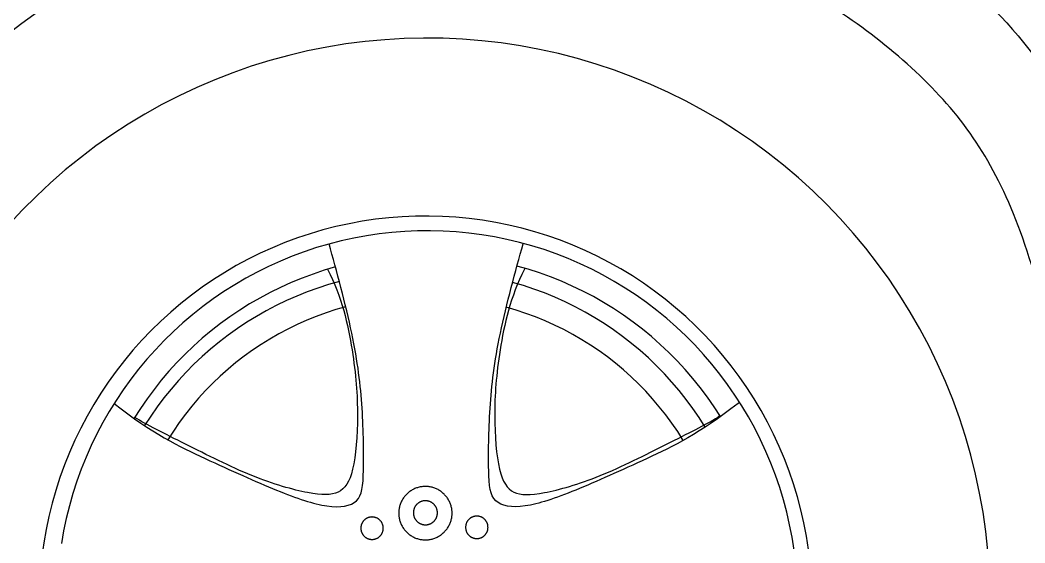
# Model space of a CAD drawing. Header units: millimetres. Extents: x -13123 to 16075, y -1 to 10560.
# Drawn here: x 1096 to 1760, y 410 to 756 of the extents above; entities that cross this region are included whole.
import ezdxf

# ---------------------------------------------------------------- set-up
doc = ezdxf.new("R2010")
doc.units = ezdxf.units.MM
doc.header["$MEASUREMENT"] = 0
doc.layers.add('inner', color=180, linetype='Continuous')
doc.layers.add('outer', color=200, linetype='Continuous')

msp = doc.modelspace()

# ---------------------------------------------------------------- linework, layer by layer
at = {"layer": 'inner'}
for points in [[(1735.76, 405.12), (1734.38, 417.91), (1732.57, 430.65), (1730.32, 443.31), (1727.63, 455.89), (1724.5, 468.38), (1720.95, 480.74), (1716.97, 492.98), (1712.57, 505.07), (1707.75, 517), (1702.53, 528.75), (1696.9, 540.32), (1690.87, 551.69), (1684.45, 562.84), (1677.66, 573.76), (1670.48, 584.45), (1662.95, 594.87), (1655.05, 605.03), (1646.81, 614.91), (1638.24, 624.51), (1629.33, 633.79), (1620.11, 642.77), (1610.59, 651.42), (1600.77, 659.73), (1590.67, 667.7), (1580.3, 675.32), (1569.68, 682.57), (1558.81, 689.45), (1547.7, 695.96), (1536.38, 702.07), (1524.86, 707.79), (1513.14, 713.1), (1501.25, 718.01), (1489.19, 722.5), (1476.99, 726.58), (1464.65, 730.22), (1452.19, 733.44), (1439.63, 736.23), (1426.98, 738.58), (1414.26, 740.49), (1401.48, 741.96), (1388.65, 742.99), (1375.8, 743.57), (1362.94, 743.71), (1350.07, 743.41), (1337.23, 742.65), (1324.42, 741.46), (1311.66, 739.82), (1298.96, 737.74), (1286.34, 735.23), (1273.82, 732.27), (1261.41, 728.89), (1249.12, 725.08), (1236.97, 720.85), (1224.97, 716.2), (1213.15, 711.13), (1201.5, 705.66), (1190.05, 699.8), (1178.81, 693.53), (1167.79, 686.89), (1157.01, 679.87), (1146.48, 672.47), (1136.22, 664.72), (1126.22, 656.62), (1116.51, 648.17), (1107.1, 639.4), (1098, 630.31), (1089.22, 620.9)], [(1617.3, 406.16), (1615.92, 414.92), (1614.24, 423.63), (1612.25, 432.27), (1609.97, 440.84), (1607.39, 449.32), (1604.52, 457.71), (1601.36, 465.99), (1597.91, 474.16), (1594.19, 482.2), (1590.18, 490.11), (1585.9, 497.88), (1581.36, 505.49), (1576.56, 512.94), (1571.5, 520.22), (1566.18, 527.32), (1560.63, 534.24), (1554.84, 540.95), (1548.82, 547.46), (1542.58, 553.75), (1536.12, 559.83), (1529.46, 565.68), (1522.6, 571.29), (1515.54, 576.66), (1508.31, 581.79), (1500.9, 586.66), (1493.32, 591.27), (1485.6, 595.61), (1477.72, 599.68), (1469.71, 603.48), (1461.57, 607), (1453.31, 610.23), (1444.95, 613.17), (1436.49, 615.83), (1427.94, 618.18), (1419.32, 620.24), (1410.63, 622), (1401.88, 623.45), (1393.09, 624.61), (1384.27, 625.45), (1375.42, 625.99), (1366.56, 626.22), (1357.69, 626.14), (1348.83, 625.76), (1339.99, 625.07), (1331.18, 624.07), (1322.41, 622.76), (1313.69, 621.16), (1305.04, 619.25), (1296.45, 617.04), (1287.94, 614.54), (1279.53, 611.74), (1271.22, 608.65), (1263.02, 605.28), (1254.95, 601.62), (1247, 597.68), (1239.2, 593.47), (1231.55, 589), (1224.05, 584.26), (1216.73, 579.26), (1209.58, 574.01), (1202.63, 568.52), (1195.86, 562.78), (1189.3, 556.82), (1182.95, 550.63), (1176.82, 544.23), (1170.91, 537.62), (1165.24, 530.8), (1159.81, 523.8), (1154.62, 516.61), (1149.69, 509.24), (1145.01, 501.71), (1140.6, 494.02), (1136.46, 486.18), (1132.59, 478.2), (1129, 470.09), (1125.7, 461.86), (1122.68, 453.53), (1119.96, 445.09), (1117.53, 436.56), (1115.4, 427.96), (1113.56, 419.28), (1112.03, 410.55), (1110.8, 401.77)], [(1607.71, 405.72), (1606.39, 414.11), (1604.78, 422.45), (1602.87, 430.72), (1600.69, 438.93), (1598.22, 447.06), (1595.47, 455.09), (1592.44, 463.03), (1589.14, 470.86), (1585.57, 478.56), (1581.73, 486.14), (1577.63, 493.58), (1573.28, 500.87), (1568.68, 508.01), (1563.83, 514.99), (1558.74, 521.79), (1553.42, 528.41), (1547.88, 534.84), (1542.11, 541.08), (1536.13, 547.11), (1529.94, 552.93), (1523.56, 558.53), (1516.99, 563.91), (1510.23, 569.05), (1503.3, 573.96), (1496.2, 578.63), (1488.94, 583.04), (1481.54, 587.21), (1474, 591.11), (1466.32, 594.74), (1458.52, 598.11), (1450.61, 601.21), (1442.6, 604.03), (1434.5, 606.57), (1426.31, 608.83), (1418.05, 610.8), (1409.72, 612.48), (1401.34, 613.88), (1392.92, 614.98), (1384.47, 615.79), (1375.99, 616.31), (1367.5, 616.53), (1359.01, 616.45), (1350.52, 616.09), (1342.05, 615.42), (1333.61, 614.47), (1325.21, 613.22), (1316.86, 611.68), (1308.56, 609.85), (1300.34, 607.74), (1292.19, 605.34), (1284.13, 602.66), (1276.17, 599.7), (1268.32, 596.46), (1260.58, 592.96), (1252.97, 589.19), (1245.49, 585.16), (1238.16, 580.87), (1230.98, 576.33), (1223.97, 571.54), (1217.12, 566.51), (1210.46, 561.25), (1203.98, 555.76), (1197.69, 550.04), (1191.61, 544.12), (1185.73, 537.98), (1180.07, 531.65), (1174.64, 525.12), (1169.44, 518.41), (1164.47, 511.52), (1159.74, 504.46), (1155.26, 497.25), (1151.04, 489.88), (1147.07, 482.37), (1143.37, 474.72), (1139.93, 466.96), (1136.76, 459.07), (1133.87, 451.09), (1131.26, 443.01), (1128.93, 434.84), (1126.89, 426.59), (1125.13, 418.28), (1123.67, 409.92)], [(1428.69, 607.78), (1428.8, 608.17)], [(1428.69, 607.78), (1428.8, 608.17)], [(1304.71, 592.59), (1297.28, 590.4), (1289.94, 587.95), (1282.68, 585.25), (1275.52, 582.31), (1268.46, 579.13), (1261.52, 575.71), (1254.69, 572.06), (1247.99, 568.17), (1241.43, 564.07), (1235.01, 559.74), (1228.74, 555.2), (1222.63, 550.44), (1216.68, 545.48), (1210.91, 540.33), (1205.31, 534.98), (1199.9, 529.44), (1194.68, 523.72), (1189.65, 517.83), (1184.83, 511.78), (1180.22, 505.56), (1175.82, 499.19), (1171.64, 492.67)], [(1559.15, 493.81), (1554.91, 500.33), (1550.44, 506.71), (1545.77, 512.93), (1540.88, 518.99), (1535.79, 524.88), (1530.51, 530.59), (1525.03, 536.12), (1519.36, 541.45), (1513.52, 546.59), (1507.5, 551.53), (1501.32, 556.26), (1494.99, 560.78), (1488.5, 565.08), (1481.87, 569.15), (1475.1, 573), (1468.21, 576.61), (1461.19, 579.99), (1454.07, 583.12), (1446.84, 586.01), (1439.52, 588.65), (1432.12, 591.04), (1424.63, 593.18)], [(1429.64, 591.06), (1430.08, 591.65)], [(1307.29, 582.97), (1300.13, 580.92), (1293.04, 578.64), (1286.04, 576.11), (1279.13, 573.35), (1272.31, 570.35), (1265.6, 567.12), (1259.01, 563.67), (1252.53, 559.99), (1246.19, 556.09), (1239.98, 551.98), (1233.92, 547.66), (1228.01, 543.13), (1222.25, 538.41), (1216.66, 533.49), (1211.25, 528.39), (1206.01, 523.1), (1200.95, 517.64), (1196.08, 512), (1191.41, 506.21), (1186.93, 500.25), (1182.67, 494.15), (1178.61, 487.91)], [(1549.08, 486.93), (1545.08, 493.17), (1540.87, 499.26), (1536.46, 505.2), (1531.84, 510.99), (1527.03, 516.63), (1522.04, 522.09), (1516.86, 527.39), (1511.5, 532.5), (1505.98, 537.43), (1500.29, 542.17), (1494.44, 546.71), (1488.44, 551.05), (1482.3, 555.19), (1476.02, 559.11), (1469.61, 562.82), (1463.08, 566.31), (1456.43, 569.58), (1449.68, 572.62), (1442.83, 575.43), (1435.88, 578), (1428.86, 580.34), (1421.75, 582.43)], [(1311.52, 566.32), (1304.96, 564.42), (1298.47, 562.29), (1292.06, 559.94), (1285.73, 557.37), (1279.5, 554.59), (1273.36, 551.6), (1267.33, 548.4), (1261.41, 544.99), (1255.61, 541.39), (1249.94, 537.59), (1244.4, 533.6), (1239, 529.42), (1233.74, 525.06), (1228.64, 520.52), (1223.69, 515.81), (1218.91, 510.94), (1214.3, 505.9), (1209.86, 500.71), (1205.6, 495.38), (1201.53, 489.9), (1197.64, 484.28), (1193.95, 478.54)], [(1534.49, 478.12), (1530.83, 483.86), (1526.97, 489.47), (1522.92, 494.94), (1518.69, 500.27), (1514.28, 505.46), (1509.7, 510.49), (1504.95, 515.36), (1500.04, 520.07), (1494.96, 524.61), (1489.74, 528.98), (1484.37, 533.16), (1478.87, 537.16), (1473.22, 540.97), (1467.46, 544.58), (1461.57, 548), (1455.57, 551.22), (1449.47, 554.22), (1443.26, 557.02), (1436.97, 559.61), (1430.59, 561.98), (1424.13, 564.13), (1417.6, 566.07)], [(1571.69, 503.41), (1570.71, 502.47)], [(1571.69, 503.41), (1570.71, 502.47)], [(1557.16, 493.28), (1558.61, 494.66)], [(1557.16, 493.28), (1558.61, 494.66)]]:
    msp.add_lwpolyline(points, dxfattribs=at)
for points in [[(1381.76, 430.05), (1381.75, 430.66), (1381.72, 431.27), (1381.67, 431.88), (1381.59, 432.49), (1381.5, 433.1), (1381.38, 433.7), (1381.24, 434.29), (1381.09, 434.88), (1380.91, 435.47), (1380.71, 436.05), (1380.49, 436.62), (1380.25, 437.18), (1380, 437.74), (1379.72, 438.29), (1379.43, 438.82), (1379.11, 439.35), (1378.78, 439.86), (1378.43, 440.36), (1378.06, 440.85), (1377.68, 441.33), (1377.28, 441.79), (1376.87, 442.24), (1376.44, 442.68), (1375.99, 443.1), (1375.53, 443.5), (1375.06, 443.89), (1374.57, 444.26), (1374.07, 444.61), (1373.56, 444.95), (1373.04, 445.27), (1372.5, 445.57), (1371.96, 445.85), (1371.41, 446.11), (1370.84, 446.35), (1370.27, 446.58), (1369.7, 446.78), (1369.11, 446.96), (1368.52, 447.12), (1367.93, 447.27), (1367.33, 447.39), (1366.73, 447.49), (1366.12, 447.57), (1365.51, 447.63), (1364.9, 447.66), (1364.29, 447.68), (1363.67, 447.67), (1363.06, 447.65), (1362.45, 447.6), (1361.85, 447.53), (1361.24, 447.44), (1360.64, 447.33), (1360.04, 447.2), (1359.45, 447.05), (1358.86, 446.87), (1358.28, 446.68), (1357.71, 446.47), (1357.14, 446.23), (1356.58, 445.98), (1356.04, 445.71), (1355.5, 445.42), (1354.97, 445.11), (1354.45, 444.78), (1353.95, 444.44), (1353.45, 444.08), (1352.97, 443.7), (1352.51, 443.3), (1352.05, 442.89), (1351.61, 442.46), (1351.19, 442.02), (1350.78, 441.56), (1350.39, 441.09), (1350.02, 440.61), (1349.66, 440.11), (1349.32, 439.61), (1349, 439.09), (1348.69, 438.55), (1348.41, 438.01), (1348.14, 437.46), (1347.89, 436.9), (1347.66, 436.34), (1347.46, 435.76), (1347.27, 435.18), (1347.1, 434.59), (1346.95, 434), (1346.83, 433.4), (1346.72, 432.79), (1346.64, 432.19), (1346.57, 431.58), (1346.53, 430.97), (1346.51, 430.36), (1346.51, 429.75), (1346.53, 429.13), (1346.57, 428.52), (1346.64, 427.92), (1346.72, 427.31), (1346.83, 426.71), (1346.95, 426.11), (1347.1, 425.51), (1347.27, 424.93), (1347.46, 424.34), (1347.66, 423.77), (1347.89, 423.2), (1348.14, 422.64), (1348.41, 422.09), (1348.69, 421.55), (1349, 421.02), (1349.32, 420.5), (1349.66, 419.99), (1350.02, 419.49), (1350.39, 419.01), (1350.78, 418.54), (1351.19, 418.08), (1351.61, 417.64), (1352.05, 417.21), (1352.51, 416.8), (1352.97, 416.41), (1353.45, 416.03), (1353.95, 415.67), (1354.45, 415.32), (1354.97, 414.99), (1355.5, 414.68), (1356.04, 414.39), (1356.58, 414.12), (1357.14, 413.87), (1357.71, 413.64), (1358.28, 413.42), (1358.86, 413.23), (1359.45, 413.06), (1360.04, 412.91), (1360.64, 412.77), (1361.24, 412.66), (1361.85, 412.57), (1362.45, 412.5), (1363.06, 412.46), (1363.67, 412.43), (1364.29, 412.42), (1364.9, 412.44), (1365.51, 412.48), (1366.12, 412.54), (1366.73, 412.62), (1367.33, 412.72), (1367.93, 412.84), (1368.52, 412.98), (1369.11, 413.14), (1369.7, 413.32), (1370.27, 413.53), (1370.84, 413.75), (1371.41, 413.99), (1371.96, 414.26), (1372.5, 414.54), (1373.04, 414.84), (1373.56, 415.15), (1374.07, 415.49), (1374.57, 415.84), (1375.06, 416.22), (1375.53, 416.6), (1375.99, 417.01), (1376.44, 417.43), (1376.87, 417.86), (1377.28, 418.31), (1377.68, 418.77), (1378.06, 419.25), (1378.43, 419.74), (1378.78, 420.24), (1379.11, 420.76), (1379.43, 421.28), (1379.72, 421.82), (1380, 422.36), (1380.25, 422.92), (1380.49, 423.48), (1380.71, 424.05), (1380.91, 424.63), (1381.09, 425.22), (1381.24, 425.81), (1381.38, 426.41), (1381.5, 427.01), (1381.59, 427.61), (1381.67, 428.22), (1381.72, 428.83), (1381.75, 429.44)], [(1372.08, 430.3), (1372.08, 430.58), (1372.06, 430.85), (1372.04, 431.13), (1372, 431.4), (1371.96, 431.67), (1371.91, 431.94), (1371.85, 432.21), (1371.78, 432.48), (1371.7, 432.74), (1371.61, 433), (1371.51, 433.26), (1371.4, 433.52), (1371.28, 433.77), (1371.16, 434.01), (1371.03, 434.25), (1370.89, 434.49), (1370.74, 434.72), (1370.58, 434.95), (1370.41, 435.17), (1370.24, 435.38), (1370.06, 435.59), (1369.87, 435.8), (1369.68, 435.99), (1369.48, 436.18), (1369.27, 436.36), (1369.06, 436.54), (1368.84, 436.7), (1368.61, 436.86), (1368.38, 437.02), (1368.15, 437.16), (1367.91, 437.29), (1367.66, 437.42), (1367.41, 437.54), (1367.16, 437.65), (1366.9, 437.75), (1366.64, 437.84), (1366.38, 437.92), (1366.11, 438), (1365.84, 438.06), (1365.57, 438.11), (1365.3, 438.16), (1365.03, 438.2), (1364.75, 438.22), (1364.48, 438.24), (1364.2, 438.25), (1363.93, 438.24), (1363.65, 438.23), (1363.38, 438.21), (1363.1, 438.18), (1362.83, 438.14), (1362.56, 438.09), (1362.29, 438.03), (1362.02, 437.96), (1361.76, 437.88), (1361.5, 437.8), (1361.24, 437.7), (1360.98, 437.59), (1360.73, 437.48), (1360.48, 437.36), (1360.24, 437.23), (1360, 437.09), (1359.77, 436.94), (1359.54, 436.79), (1359.32, 436.62), (1359.1, 436.45), (1358.89, 436.27), (1358.69, 436.09), (1358.49, 435.89), (1358.3, 435.7), (1358.12, 435.49), (1357.94, 435.28), (1357.77, 435.06), (1357.61, 434.84), (1357.46, 434.61), (1357.31, 434.37), (1357.17, 434.13), (1357.04, 433.89), (1356.92, 433.64), (1356.81, 433.39), (1356.71, 433.13), (1356.62, 432.87), (1356.53, 432.61), (1356.46, 432.35), (1356.39, 432.08), (1356.33, 431.81), (1356.28, 431.54), (1356.25, 431.26), (1356.22, 430.99), (1356.2, 430.71), (1356.19, 430.44), (1356.19, 430.16), (1356.2, 429.89), (1356.22, 429.61), (1356.25, 429.34), (1356.28, 429.06), (1356.33, 428.79), (1356.39, 428.52), (1356.46, 428.25), (1356.53, 427.99), (1356.62, 427.73), (1356.71, 427.47), (1356.81, 427.21), (1356.92, 426.96), (1357.04, 426.71), (1357.17, 426.47), (1357.31, 426.23), (1357.46, 425.99), (1357.61, 425.76), (1357.77, 425.54), (1357.94, 425.32), (1358.12, 425.11), (1358.3, 424.9), (1358.49, 424.71), (1358.69, 424.51), (1358.89, 424.33), (1359.1, 424.15), (1359.32, 423.98), (1359.54, 423.81), (1359.77, 423.66), (1360, 423.51), (1360.24, 423.37), (1360.48, 423.24), (1360.73, 423.12), (1360.98, 423.01), (1361.24, 422.9), (1361.5, 422.8), (1361.76, 422.72), (1362.02, 422.64), (1362.29, 422.57), (1362.56, 422.51), (1362.83, 422.46), (1363.1, 422.42), (1363.38, 422.39), (1363.65, 422.37), (1363.93, 422.36), (1364.2, 422.35), (1364.48, 422.36), (1364.75, 422.38), (1365.03, 422.4), (1365.3, 422.44), (1365.57, 422.49), (1365.84, 422.54), (1366.11, 422.6), (1366.38, 422.68), (1366.64, 422.76), (1366.9, 422.85), (1367.16, 422.95), (1367.41, 423.06), (1367.66, 423.18), (1367.91, 423.31), (1368.15, 423.44), (1368.38, 423.58), (1368.61, 423.74), (1368.84, 423.9), (1369.06, 424.06), (1369.27, 424.24), (1369.48, 424.42), (1369.68, 424.61), (1369.87, 424.8), (1370.06, 425.01), (1370.24, 425.22), (1370.41, 425.43), (1370.58, 425.65), (1370.74, 425.88), (1370.89, 426.11), (1371.03, 426.35), (1371.16, 426.59), (1371.28, 426.83), (1371.4, 427.08), (1371.51, 427.34), (1371.61, 427.6), (1371.7, 427.86), (1371.78, 428.12), (1371.85, 428.39), (1371.91, 428.66), (1371.96, 428.93), (1372, 429.2), (1372.04, 429.47), (1372.06, 429.75), (1372.08, 430.02)], [(1336.29, 420.12), (1336.29, 420.38), (1336.28, 420.64), (1336.25, 420.89), (1336.22, 421.15), (1336.18, 421.4), (1336.13, 421.65), (1336.08, 421.91), (1336.01, 422.15), (1335.93, 422.4), (1335.85, 422.64), (1335.76, 422.88), (1335.66, 423.12), (1335.55, 423.35), (1335.44, 423.58), (1335.31, 423.81), (1335.18, 424.03), (1335.04, 424.24), (1334.89, 424.46), (1334.74, 424.66), (1334.58, 424.86), (1334.41, 425.06), (1334.24, 425.24), (1334.06, 425.43), (1333.87, 425.6), (1333.68, 425.77), (1333.48, 425.94), (1333.27, 426.09), (1333.06, 426.24), (1332.85, 426.38), (1332.63, 426.51), (1332.4, 426.64), (1332.18, 426.76), (1331.94, 426.87), (1331.71, 426.97), (1331.47, 427.06), (1331.23, 427.15), (1330.98, 427.23), (1330.73, 427.29), (1330.48, 427.35), (1330.23, 427.41), (1329.98, 427.45), (1329.72, 427.48), (1329.47, 427.51), (1329.21, 427.52), (1328.95, 427.53), (1328.7, 427.53), (1328.44, 427.51), (1328.18, 427.49), (1327.93, 427.47), (1327.67, 427.43), (1327.42, 427.38), (1327.17, 427.33), (1326.92, 427.26), (1326.67, 427.19), (1326.43, 427.11), (1326.19, 427.02), (1325.95, 426.92), (1325.72, 426.81), (1325.49, 426.7), (1325.26, 426.58), (1325.04, 426.45), (1324.82, 426.31), (1324.61, 426.17), (1324.4, 426.01), (1324.2, 425.86), (1324, 425.69), (1323.81, 425.52), (1323.63, 425.34), (1323.45, 425.15), (1323.28, 424.96), (1323.12, 424.76), (1322.96, 424.56), (1322.81, 424.35), (1322.67, 424.14), (1322.53, 423.92), (1322.4, 423.7), (1322.28, 423.47), (1322.17, 423.24), (1322.07, 423), (1321.97, 422.76), (1321.88, 422.52), (1321.8, 422.28), (1321.73, 422.03), (1321.67, 421.78), (1321.62, 421.53), (1321.57, 421.28), (1321.54, 421.02), (1321.51, 420.77), (1321.49, 420.51), (1321.48, 420.25), (1321.48, 419.99), (1321.49, 419.74), (1321.51, 419.48), (1321.54, 419.23), (1321.57, 418.97), (1321.62, 418.72), (1321.67, 418.47), (1321.73, 418.22), (1321.8, 417.97), (1321.88, 417.73), (1321.97, 417.48), (1322.07, 417.25), (1322.17, 417.01), (1322.28, 416.78), (1322.4, 416.55), (1322.53, 416.33), (1322.67, 416.11), (1322.81, 415.9), (1322.96, 415.69), (1323.12, 415.49), (1323.28, 415.29), (1323.45, 415.1), (1323.63, 414.91), (1323.81, 414.73), (1324, 414.56), (1324.2, 414.39), (1324.4, 414.23), (1324.61, 414.08), (1324.82, 413.94), (1325.04, 413.8), (1325.26, 413.67), (1325.49, 413.55), (1325.72, 413.43), (1325.95, 413.33), (1326.19, 413.23), (1326.43, 413.14), (1326.67, 413.06), (1326.92, 412.99), (1327.17, 412.92), (1327.42, 412.87), (1327.67, 412.82), (1327.93, 412.78), (1328.18, 412.75), (1328.44, 412.73), (1328.7, 412.72), (1328.95, 412.72), (1329.21, 412.73), (1329.47, 412.74), (1329.72, 412.77), (1329.98, 412.8), (1330.23, 412.84), (1330.48, 412.89), (1330.73, 412.95), (1330.98, 413.02), (1331.23, 413.1), (1331.47, 413.18), (1331.71, 413.28), (1331.94, 413.38), (1332.18, 413.49), (1332.4, 413.61), (1332.63, 413.73), (1332.85, 413.87), (1333.06, 414.01), (1333.27, 414.16), (1333.48, 414.31), (1333.68, 414.47), (1333.87, 414.64), (1334.06, 414.82), (1334.24, 415), (1334.41, 415.19), (1334.58, 415.39), (1334.74, 415.59), (1334.89, 415.79), (1335.04, 416), (1335.18, 416.22), (1335.31, 416.44), (1335.44, 416.66), (1335.55, 416.89), (1335.66, 417.13), (1335.76, 417.36), (1335.85, 417.6), (1335.93, 417.85), (1336.01, 418.09), (1336.08, 418.34), (1336.13, 418.59), (1336.18, 418.84), (1336.22, 419.1), (1336.25, 419.35), (1336.28, 419.61), (1336.29, 419.87)], [(1405.51, 420.69), (1405.5, 420.95), (1405.49, 421.21), (1405.47, 421.46), (1405.44, 421.72), (1405.4, 421.97), (1405.35, 422.23), (1405.29, 422.48), (1405.22, 422.72), (1405.15, 422.97), (1405.07, 423.21), (1404.97, 423.45), (1404.87, 423.69), (1404.77, 423.92), (1404.65, 424.15), (1404.53, 424.38), (1404.39, 424.6), (1404.25, 424.82), (1404.11, 425.03), (1403.95, 425.23), (1403.79, 425.43), (1403.63, 425.63), (1403.45, 425.82), (1403.27, 426), (1403.08, 426.17), (1402.89, 426.34), (1402.69, 426.51), (1402.49, 426.66), (1402.28, 426.81), (1402.06, 426.95), (1401.84, 427.09), (1401.62, 427.21), (1401.39, 427.33), (1401.16, 427.44), (1400.92, 427.54), (1400.68, 427.64), (1400.44, 427.72), (1400.19, 427.8), (1399.95, 427.87), (1399.7, 427.93), (1399.44, 427.98), (1399.19, 428.02), (1398.94, 428.05), (1398.68, 428.08), (1398.42, 428.09), (1398.17, 428.1), (1397.91, 428.1), (1397.65, 428.09), (1397.4, 428.07), (1397.14, 428.04), (1396.89, 428), (1396.63, 427.95), (1396.38, 427.9), (1396.13, 427.83), (1395.89, 427.76), (1395.64, 427.68), (1395.4, 427.59), (1395.16, 427.49), (1394.93, 427.39), (1394.7, 427.27), (1394.47, 427.15), (1394.25, 427.02), (1394.04, 426.88), (1393.82, 426.74), (1393.62, 426.59), (1393.41, 426.43), (1393.22, 426.26), (1393.03, 426.09), (1392.84, 425.91), (1392.67, 425.72), (1392.49, 425.53), (1392.33, 425.33), (1392.17, 425.13), (1392.02, 424.92), (1391.88, 424.71), (1391.74, 424.49), (1391.62, 424.27), (1391.5, 424.04), (1391.38, 423.81), (1391.28, 423.57), (1391.18, 423.33), (1391.1, 423.09), (1391.02, 422.85), (1390.95, 422.6), (1390.89, 422.35), (1390.83, 422.1), (1390.79, 421.85), (1390.75, 421.59), (1390.73, 421.34), (1390.71, 421.08), (1390.7, 420.82), (1390.7, 420.57), (1390.71, 420.31), (1390.73, 420.05), (1390.75, 419.8), (1390.79, 419.54), (1390.83, 419.29), (1390.89, 419.04), (1390.95, 418.79), (1391.02, 418.54), (1391.1, 418.3), (1391.18, 418.06), (1391.28, 417.82), (1391.38, 417.58), (1391.5, 417.35), (1391.62, 417.12), (1391.74, 416.9), (1391.88, 416.68), (1392.02, 416.47), (1392.17, 416.26), (1392.33, 416.06), (1392.49, 415.86), (1392.67, 415.67), (1392.84, 415.48), (1393.03, 415.3), (1393.22, 415.13), (1393.41, 414.96), (1393.62, 414.8), (1393.82, 414.65), (1394.04, 414.51), (1394.25, 414.37), (1394.47, 414.24), (1394.7, 414.12), (1394.93, 414), (1395.16, 413.9), (1395.4, 413.8), (1395.64, 413.71), (1395.89, 413.63), (1396.13, 413.56), (1396.38, 413.49), (1396.63, 413.44), (1396.89, 413.39), (1397.14, 413.35), (1397.4, 413.32), (1397.65, 413.3), (1397.91, 413.29), (1398.17, 413.29), (1398.42, 413.3), (1398.68, 413.31), (1398.94, 413.34), (1399.19, 413.37), (1399.44, 413.41), (1399.7, 413.46), (1399.95, 413.52), (1400.19, 413.59), (1400.44, 413.67), (1400.68, 413.75), (1400.92, 413.85), (1401.16, 413.95), (1401.39, 414.06), (1401.62, 414.18), (1401.84, 414.3), (1402.06, 414.44), (1402.28, 414.58), (1402.49, 414.73), (1402.69, 414.88), (1402.89, 415.05), (1403.08, 415.21), (1403.27, 415.39), (1403.45, 415.57), (1403.63, 415.76), (1403.79, 415.96), (1403.95, 416.16), (1404.11, 416.36), (1404.25, 416.57), (1404.39, 416.79), (1404.53, 417.01), (1404.65, 417.24), (1404.77, 417.47), (1404.87, 417.7), (1404.97, 417.94), (1405.07, 418.18), (1405.15, 418.42), (1405.22, 418.66), (1405.29, 418.91), (1405.35, 419.16), (1405.4, 419.42), (1405.44, 419.67), (1405.47, 419.93), (1405.49, 420.18), (1405.5, 420.44)]]:
    msp.add_lwpolyline(points, close=True, dxfattribs=at)
for points, knots in [([(555.3, 691.55), (579.29, 691.84), (584, 684.24), (591.96, 649.87), (611.85, 589.82), (620.54, 554.73), (635.37, 546.41), (677.33, 542.07), (720.75, 540.62), (748.96, 537.72), (772.48, 529.77), (776.46, 513.85), (779.35, 490.33), (778.99, 453.43), (781.52, 451.26), (788.76, 450.18), (855.69, 453.07), (866.9, 463.56), (870.88, 477.67), (879.56, 516.02), (889.33, 569.2), (913.41, 632.53), (956.29, 706.05), (1014.84, 772.76), (1080.19, 817), (1150.98, 851.04), (1248.33, 879.63), (1324.57, 885.76), (1435.73, 890.07), (1562.31, 872.43), (1656.73, 830.93), (1741.8, 767.64), (1792.64, 697.09), (1832.07, 609.94), (1869.42, 470.91), (1886.02, 399.31), (1899.51, 381.68), (1921.3, 374.41), (1969.03, 382.71), (2033.14, 393.33), (2362.58, 400.05), (2856.74, 411.81), (3170.22, 419.38), (3550.08, 426.1), (3712.66, 422.65), (3769.46, 422.65), (3787.1, 440.29), (3814.67, 516.94), (3842.24, 606.26), (3883.33, 702.39), (3965.29, 784.35), (4068.01, 843.49), (4182.14, 873.58), (4276.56, 883.96), (4386.54, 879.81), (4492.37, 866.32), (4607.53, 822.74), (4674.97, 771.9), (4732.04, 700.31), (4757.98, 641.17), (4779.77, 582.03), (4785.99, 536.38), (4797.4, 516.67), (4812.97, 506.29), (4844.09, 503.18), (4931.48, 522.45), (4954.7, 541.21), (4981.06, 583.64), (5002.49, 622.94), (5034.65, 665.82), (5089.59, 689.49), (5141.84, 702), (5184.72, 704.68), (5207.05, 695.3), (5227.59, 678.77), (5243.67, 652.87), (5253.26, 635.54), (5261.08, 632.35), (5264.23, 631.71)], [0, 0, 0, 0, 1, 2, 3, 4, 5, 6, 7, 8, 9, 10, 11, 12, 13, 14, 15, 16, 17, 18, 19, 20, 21, 22, 23, 24, 25, 26, 27, 28, 29, 30, 31, 32, 33, 34, 35, 36, 37, 38, 39, 40, 41, 42, 43, 44, 45, 46, 47, 48, 49, 50, 51, 52, 53, 54, 55, 56, 57, 58, 59, 60, 61, 62, 63, 64, 65, 66, 67, 68, 69, 70, 71, 72, 73, 74, 75, 75.475794, 75.475794, 75.475794, 75.475794]), ([(1807.08, 276.63), (1806.8, 282.8), (1805.75, 312.85), (1802.32, 432.89), (1764.5, 618.62), (1709.87, 711.06), (1603.14, 788.38), (1503.97, 825.36), (1377.91, 829.56), (1226.64, 819.48), (1128.31, 777.46), (1073.68, 736.28), (998.04, 664), (964.43, 593.41), (943.42, 524.49), (930.81, 444.65), (924.93, 337.92), (923.03, 299.38), (921.54, 287.2), (921.2, 285.01)], [129.626974, 129.626974, 129.626974, 129.626974, 130, 131, 132, 133, 134, 135, 136, 137, 138, 139, 140, 141, 142, 143, 144, 145, 145.255572, 145.255572, 145.255572, 145.255572]), ([(1299.53, 591.09), (1308.96, 573.11), (1317.17, 535.31), (1320.36, 494.23), (1316.96, 454.75), (1308.11, 441.82), (1289.73, 441.82), (1250.93, 452.71), (1203.96, 476.53), (1179.19, 488.82), (1172.13, 493.21), (1172.02, 493.28)], [0, 0, 0, 0, 1, 2, 3, 4, 5, 6, 7, 8, 8.016496, 8.016496, 8.016496, 8.016496]), ([(1299.53, 591.09), (1308.96, 573.11), (1317.17, 535.31), (1320.36, 494.23), (1316.96, 454.75), (1308.11, 441.82), (1289.73, 441.82), (1250.93, 452.71), (1203.96, 476.53), (1179.19, 488.82), (1172.13, 493.21), (1172.02, 493.28)], [0, 0, 0, 0, 1, 2, 3, 4, 5, 6, 7, 8, 8.016496, 8.016496, 8.016496, 8.016496]), ([(1429.65, 591.09), (1420.22, 573.11), (1412.01, 535.31), (1408.82, 494.23), (1412.22, 454.75), (1421.07, 441.82), (1439.45, 441.82), (1478.25, 452.71), (1525.22, 476.53), (1549.99, 488.82), (1557.05, 493.21), (1557.16, 493.28)], [0, 0, 0, 0, 1, 2, 3, 4, 5, 6, 7, 8, 8.016496, 8.016496, 8.016496, 8.016496]), ([(1429.65, 591.09), (1420.22, 573.11), (1412.01, 535.31), (1408.82, 494.23), (1412.22, 454.75), (1421.07, 441.82), (1439.45, 441.82), (1478.25, 452.71), (1525.22, 476.53), (1549.99, 488.82), (1557.05, 493.21), (1557.16, 493.28)], [0, 0, 0, 0, 1, 2, 3, 4, 5, 6, 7, 8, 8.016496, 8.016496, 8.016496, 8.016496])]:
    msp.add_open_spline(points, degree=3, knots=knots, dxfattribs=at)
for points in [[(1158.47, 502.47), (1183.81, 482.65), (1219.18, 465.56), (1268.55, 443.49), (1301.07, 432.33), (1321.72, 435.89), (1323.62, 453.93), (1323.14, 499.27), (1317.68, 545.08), (1305.34, 590.65), (1300.49, 607.78)], [(1158.47, 502.47), (1183.81, 482.65), (1219.18, 465.56), (1268.55, 443.49), (1301.07, 432.33), (1321.72, 435.89), (1323.62, 453.93), (1323.14, 499.27), (1317.68, 545.08), (1305.34, 590.65), (1300.49, 607.78)], [(1570.71, 502.47), (1545.37, 482.65), (1510, 465.56), (1460.63, 443.49), (1428.11, 432.33), (1407.46, 435.89), (1405.56, 453.93), (1406.04, 499.27), (1411.5, 545.08), (1423.84, 590.65), (1428.69, 607.78)], [(1570.71, 502.47), (1545.37, 482.65), (1510, 465.56), (1460.63, 443.49), (1428.11, 432.33), (1407.46, 435.89), (1405.56, 453.93), (1406.04, 499.27), (1411.5, 545.08), (1423.84, 590.65), (1428.69, 607.78)]]:
    msp.add_open_spline(points, degree=3, dxfattribs=at)
at = {"layer": 'outer'}
msp.add_rational_spline([(577.02, 736.56), (577.02, 736.56), (577.18, 736.32), (577.45, 735.91), (577.88, 735.34), (578.31, 734.77), (578.74, 734.2), (569.16, 725.06), (558.29, 712.81), (558.29, 695.58), (553.23, 687.62), (543.1, 685.81), (537.03, 675.1), (539.27, 649), (539.95, 640.16), (521.86, 633.72), (511.59, 622.55), (499.53, 610.49), (499.53, 596.65), (500.87, 567.62), (508.46, 504.19), (512.93, 467.57), (520.08, 442.11), (524.54, 439.88), (533.03, 437.65), (537.5, 442.56), (535.26, 466.68), (538.39, 487.67), (545.98, 501.07), (552.68, 500.62), (555.87, 499.64), (560.21, 481.19), (566.72, 447.19), (582.64, 387.86), (583.72, 375.56), (581.19, 374.83), (565.63, 373.75), (560.93, 367.96), (564.91, 354.57), (575.4, 342.27), (616.28, 321.65), (652.32, 314.93), (652.38, 314.84), (658.76, 305.24), (667.76, 284.98), (700.54, 267.33), (740.04, 257.24), (823.24, 258.08), (879.55, 253.04), (906.44, 256.4), (917.2, 269.47), (920.21, 278.63), (921.2, 285.01), (944.03, 300), (989.8, 300), (1000.94, 297.84), (1037.36, 118.52), (1178.41, 1.96), (1361.38, 0), (1544.35, -1.96), (1687.88, 111.54), (1728.14, 290.04), (1762.25, 288.01), (1788.56, 283.54), (1807.08, 276.63), (1807.54, 266.27), (1808.7, 254.01), (1813.58, 248.45), (1826.58, 249.02), (1889.34, 252.87), (2085.32, 269.52), (2272.34, 278.48), (2712.97, 282.33), (3192.04, 284.89), (3548.13, 279.77), (3827.21, 263.28), (3837.42, 263.28), (3841.15, 266.38), (3842.82, 278.23), (3843.14, 286.59), (3883.1, 294.55), (3912.56, 297.95), (3931.51, 296.8), (3970.7, 106.63), (4124.94, -11.32), (4318.73, 0.69), (4512.53, 12.7), (4651.02, 148.79), (4666.43, 342.34), (4714.54, 344.75), (4738.59, 342.85), (4738.58, 336.64), (4738.59, 334.09), (4738.82, 319.98), (4742.8, 315.01), (4755.05, 316.37), (4806.11, 322.5), (5061, 354.97), (5086.01, 356.31), (5100.31, 348.27), (5105.22, 342.01), (5135.59, 343.35), (5176.68, 344.69), (5240.99, 354.52), (5263.32, 356.75), (5282.53, 371.49), (5301.29, 399.63), (5306.2, 408.11), (5298.61, 408.11), (5287.44, 412.13), (5283.87, 428.21), (5313.79, 479.13), (5344.16, 535.4), (5365.6, 593.91), (5368.73, 618.92), (5363.37, 625.62), (5318.71, 629.2), (5280, 630.32), (5267.7, 631), (5264.23, 631.71), (5263.8, 641.02), (5264.26, 657.22), (5267.7, 694.69), (5274.82, 708.87), (5280.78, 810.84), (5280.78, 830.93), (5269.61, 848.8), (5261.58, 874.7), (5261.13, 907.31), (5254.43, 919.37), (5240.58, 938.13), (5237.4, 991.14), (5226.96, 1061.64), (5229.35, 1108.02), (5237.23, 1107.94), (5246.78, 1107.91), (5253.62, 1110.27), (5254.5, 1114.66), (5253.62, 1121.99), (5246, 1143.38), (5247.76, 1211.66), (5249.52, 1225.72), (5255.67, 1234.81), (5254.5, 1243.6), (5232.49, 1264.82), (5200.29, 1301.72), (5071.5, 1423.27), (4906.17, 1553.51), (4837.55, 1598.72), (4841.34, 1607.32), (4846.38, 1617.44), (4863.2, 1634.26), (4895.18, 1641.43), (4909.51, 1645.84), (4912.27, 1649.7), (4878.08, 1659.62), (4729.76, 1687.74), (4567.43, 1705.4), (4476.49, 1713.12), (4472.62, 1713.45), (4467.54, 1717.29), (4448.66, 1730.31), (4427.63, 1739.05), (4407.07, 1744.77), (4407, 1765.5), (4405.58, 1778.8), (4402.49, 1782.59), (4398.93, 1785.92), (4362.14, 1786.63), (4340.78, 1785.44), (4322.98, 1784.26), (4304.29, 1779.19), (4277.86, 1769.56), (4273.05, 1767.77), (4259.36, 1769), (4212.68, 1772.31), (4070.29, 1780.53), (3814.44, 1786.6), (3166.23, 1776.95), (2982.07, 1759.3), (2912.4, 1741.69), (2880.43, 1730.5), (2867.47, 1725.96), (2854.99, 1721.03), (2843.56, 1716.07), (2829.44, 1714.21), (2797.12, 1709.19), (2743.96, 1703.65), (2658.22, 1685.92), (2567.42, 1662.41), (2523.84, 1645.63), (2397.38, 1567.99), (2164.77, 1427.62), (1909.01, 1260.07), (1839.03, 1215.47), (1808.07, 1193.16), (1797.54, 1188.42), (1792.23, 1189.19), (1775.57, 1191.95), (1739.21, 1204.07), (1669.09, 1191.82), (1537.71, 1178.89), (1385.23, 1157.1), (1227.3, 1131.92), (1091.83, 1104.01), (977.47, 1082.22), (755.02, 1014.85), (675.52, 975.55), (639.79, 949.64), (631.3, 949.64), (622.81, 948.75), (620.51, 942.61), (618.92, 940.52), (617.4, 938.63), (607.11, 926.7), (588.39, 898.36), (580.83, 879.98), (574.81, 854.38), (570.69, 817.44), (568.73, 774.83), (569.19, 761.14), (570.01, 753.19), (572.65, 744.67), (575.36, 739.17), (576.7, 737.02), (577.02, 736.56)], [1, 1, 1, 1, 1, 1, 1, 1, 1, 1, 1, 1, 1, 1, 1, 1, 1, 1, 1, 1, 1, 1, 1, 1, 1, 1, 1, 1, 1, 1, 1, 1, 1, 1, 1, 1, 1, 1, 1, 1, 1, 1, 1, 1, 1, 1, 1, 1, 1, 1, 1, 1, 1, 1, 1, 1, 0.851775121752, 0.851775121752, 1, 0.851775121752, 0.851775121752, 1, 1, 1, 1, 1, 1, 1, 1, 1, 1, 1, 1, 1, 1, 1, 1, 1, 1, 1, 1, 1, 1, 0.836844261587, 0.836844261587, 1, 0.836844261587, 0.836844261587, 1, 1, 1, 1, 1, 1, 1, 1, 1, 1, 1, 1, 1, 1, 1, 1, 1, 1, 1, 1, 1, 1, 1, 1, 1, 1, 1, 1, 1, 1, 1, 1, 1, 1, 1, 1, 1, 1, 1, 1, 1, 1, 1, 1, 1, 1, 1, 1, 1, 1, 1, 1, 1, 1, 1, 1, 1, 1, 1, 1, 1, 1, 1, 1, 1, 1, 1, 1, 1, 1, 1, 1, 1, 1, 1, 1, 1, 1, 1, 1, 1, 1, 1, 1, 1, 1, 1, 1, 1, 1, 1, 1, 1, 1, 1, 1, 1, 1, 1, 1, 1, 1, 1, 1, 1, 1, 1, 1, 1, 1, 1, 1, 1, 1, 1, 1, 1, 1, 1, 1, 1, 1, 1, 1, 1, 1, 1, 1, 1, 1, 1, 1, 1, 1, 1, 1, 1, 1], degree=3, knots=[-2229.945291, -2229.945291, -2229.945291, -2229.945291, -2228.945291, -2228.945291, -2228.945291, -2227.945291, -2227.945291, -2227.945291, -2227.143069, -2226.143069, -2225.143069, -2224.143069, -2223.143069, -2222.182453, -2222.182453, -2222.182453, -2221.182453, -2220.182453, -2219.182453, -2218.182453, -2217.182453, -2216.182453, -2215.182453, -2214.182453, -2213.182453, -2212.182453, -2211.182453, -2210.182453, -2209.182453, -2208.182453, -2207.182453, -2206.182453, -2205.182453, -2204.182453, -2203.182453, -2202.182453, -2201.182453, -2200.182453, -2199.182453, -2198.182453, -2197.182453, -2197.182453, -2197.182453, -2197.1734, -2196.1734, -2195.1734, -2194.1734, -2193.1734, -2192.1734, -2191.1734, -2190.1734, -2189.428972, -2189.428972, -2189.428972, -2188.428972, -2188.428972, -2188.428972, -1682.790842, -1682.790842, -1682.790842, -1177.152713, -1177.152713, -1177.152713, -1176.152713, -1176.152713, -1176.152713, -1175.525739, -1174.525739, -1173.525739, -1172.525739, -1171.525739, -1170.525739, -1169.525739, -1168.525739, -1167.525739, -1166.525739, -1165.525739, -1164.525739, -1163.792008, -1163.792008, -1163.792008, -1162.792008, -1162.792008, -1162.792008, -631.212944, -631.212944, -631.212944, -99.633881, -99.633881, -99.633881, -98.633881, -98.633881, -98.633881, -98.443786, -97.443786, -96.443786, -95.443786, -94.443786, -93.443786, -92.443786, -91.443786, -90.443786, -89.443786, -88.443786, -87.443786, -86.443786, -85.443786, -84.443786, -83.443786, -82.443786, -81.443786, -80.443786, -79.443786, -78.443786, -77.443786, -76.443786, -75.443786, -74.443786, -73.91958, -73.91958, -73.91958, -73.351149, -72.351149, -71.351149, -70.351149, -69.351149, -68.351149, -67.351149, -66.351149, -65.351149, -64.351149, -63.351149, -62.351149, -62.351149, -62.351149, -61.934937, -60.934937, -59.934937, -58.934937, -57.934937, -56.934937, -55.934937, -54.934937, -53.934937, -52.934937, -51.934937, -50.934937, -49.934937, -49.934937, -49.934937, -49.461716, -48.461716, -47.461716, -46.461716, -45.461716, -44.461716, -43.461716, -42.461716, -42.417351, -42.417351, -42.417351, -42.047355, -41.155017, -41.155017, -41.155017, -40.155017, -39.155017, -38.155017, -37.155017, -36.155017, -35.155017, -34.155017, -33.947572, -33.947572, -33.947572, -33.463566, -32.463566, -31.463566, -30.463566, -29.463566, -28.463566, -28.463566, -28.463566, -28.058288, -28.058288, -28.058288, -27.54378, -26.54378, -25.54378, -24.54378, -23.54378, -22.54378, -21.54378, -20.54378, -19.54378, -18.54378, -18.54378, -18.54378, -18, -17, -16, -15, -14, -13, -12, -11, -10, -9, -8, -7, -6, -5, -4.421385, -4.421385, -4.421385, -3.421385, -2.421385, -1.421385, -0.421385, 0.578615, 1.578615, 2.578615, 3.578615, 4.578615, 4.850979, 4.850979, 4.850979, 4.850979], dxfattribs=at)

doc.saveas('drawing.dxf')
